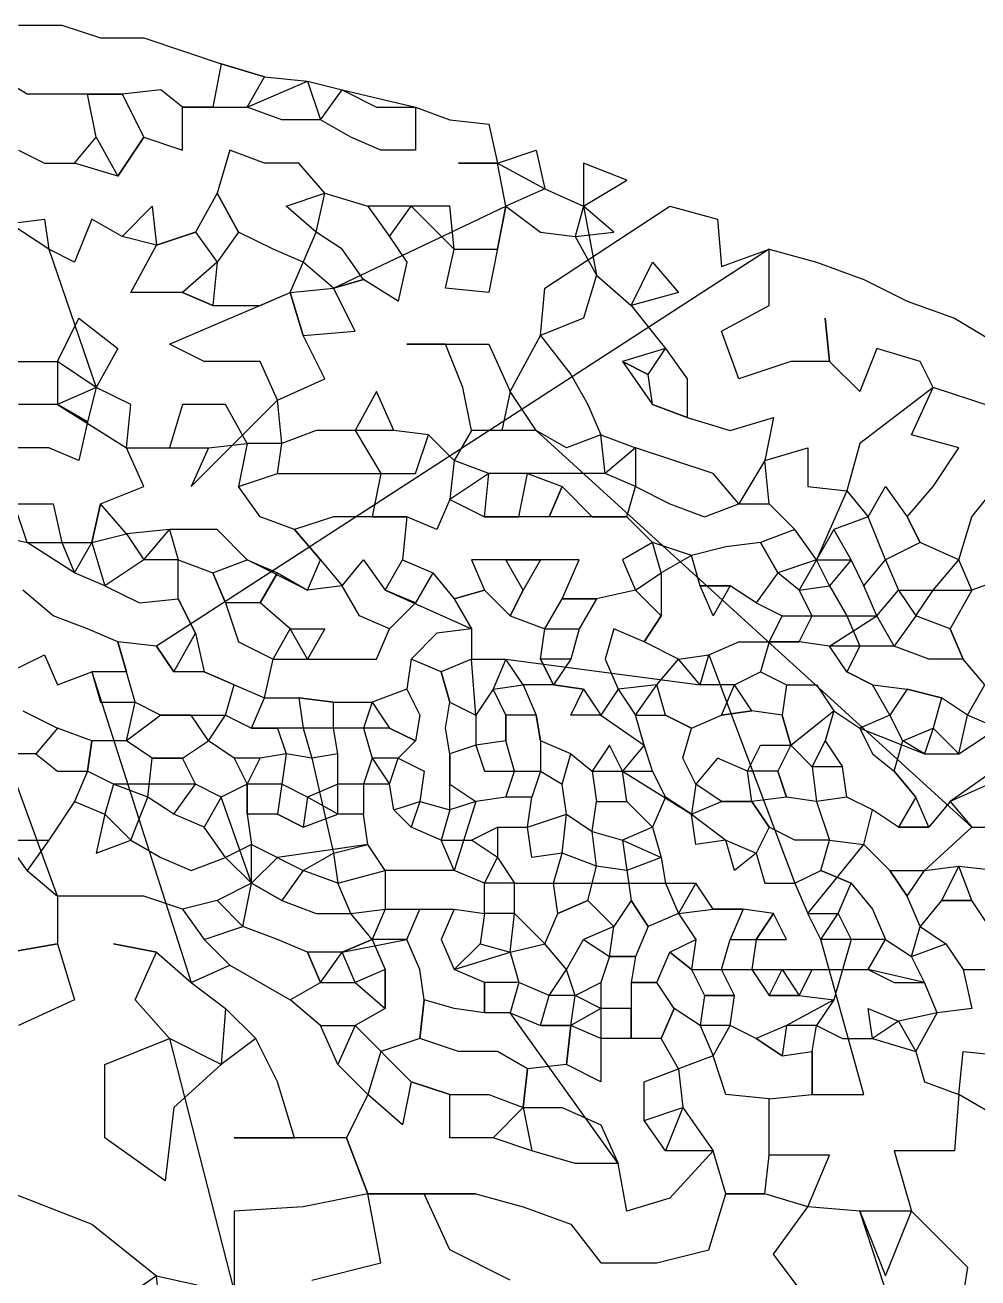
# Model space of a CAD drawing. Header units: metres. Extents: x 102 to 1205, y 1 to 1186.
# Drawn here: x 606.5 to 827.4, y 894.5 to 1185 of the extents above; entities that cross this region are included whole.
import ezdxf

# ---------------------------------------------------------------- set-up
doc = ezdxf.new("R2010")
doc.units = ezdxf.units.M
doc.layers.add('Draw', color=2, linetype='CONTINUOUS')
doc.layers.add('Skip', color=1, linetype='CONTINUOUS')

msp = doc.modelspace()

# ---------------------------------------------------------------- linework, layer by layer
at = {"layer": 'draw'}
for p, q in [((605, 1185), (615, 1185)), ((615, 1185), (624, 1182)), ((624, 1182), (634, 1182)), ((634, 1182), (652, 1176)), ((652, 1176), (650, 1166)), ((662, 1173), (652, 1176)), ((607, 1169), (602, 1172)), ((658, 1166), (662, 1173)), ((662, 1173), (672, 1172)), ((672, 1172), (680, 1170)), ((672, 1172), (675, 1163)), ((629, 1169), (607, 1169)), ((623, 1159), (621, 1169)), ((638, 1170), (629, 1169)), ((629, 1169), (634, 1159)), ((643, 1166), (638, 1170)), ((675, 1163), (680, 1170)), ((680, 1170), (688, 1166)), ((643, 1156), (643, 1166)), ((643, 1166), (658, 1166)), ((666, 1163), (658, 1166)), ((688, 1166), (697, 1166)), ((697, 1166), (697, 1156)), ((697, 1166), (705, 1163)), ((675, 1163), (666, 1163)), ((682, 1159), (675, 1163)), ((705, 1163), (714, 1162)), ((714, 1162), (716, 1153)), ((618, 1153), (623, 1159)), ((623, 1159), (628, 1150)), ((634, 1159), (628, 1150)), ((634, 1159), (643, 1156)), ((689, 1156), (682, 1159)), ((605, 1156), (611, 1153)), ((654, 1156), (651, 1146)), ((662, 1153), (654, 1156)), ((697, 1156), (689, 1156)), ((716, 1153), (725, 1156)), ((725, 1156), (727, 1147)), ((611, 1153), (618, 1153)), ((628, 1150), (618, 1153)), ((670, 1153), (662, 1153)), ((676, 1146), (670, 1153)), ((716, 1153), (707, 1153)), ((718, 1143), (716, 1153)), ((746, 1149), (736, 1153)), ((736, 1153), (736, 1143)), ((736, 1143), (746, 1149)), ((651, 1146), (646, 1137)), ((656, 1137), (651, 1146)), ((667, 1143), (676, 1146)), ((674, 1137), (676, 1146)), ((727, 1147), (718, 1143)), ((727, 1147), (736, 1143)), ((629, 1136), (636, 1143)), ((636, 1143), (637, 1134)), ((674, 1137), (667, 1143)), ((686, 1143), (691, 1136)), ((705, 1143), (686, 1143)), ((691, 1136), (696, 1143)), ((706, 1133), (705, 1143)), ((718, 1143), (714, 1123)), ((718, 1143), (726, 1137)), ((736, 1143), (734, 1136)), ((743, 1137), (736, 1143)), ((756, 1143), (767, 1140)), ((603, 1139), (611, 1140)), ((612, 1133), (603, 1139)), ((611, 1140), (612, 1133)), ((622, 1140), (618, 1130)), ((629, 1136), (622, 1140)), ((767, 1140), (768, 1129)), ((637, 1134), (629, 1136)), ((637, 1134), (646, 1137)), ((646, 1137), (651, 1130)), ((656, 1137), (651, 1130)), ((664, 1133), (656, 1137)), ((668, 1123), (674, 1137)), ((680, 1133), (674, 1137)), ((691, 1136), (695, 1130)), ((726, 1137), (734, 1136)), ((734, 1136), (743, 1137)), ((734, 1136), (739, 1127)), ((618, 1130), (612, 1133)), ((631, 1123), (637, 1134)), ((671, 1130), (664, 1133)), ((685, 1126), (680, 1133)), ((704, 1124), (706, 1133)), ((706, 1133), (716, 1133)), ((768, 1129), (779, 1133)), ((779, 1120), (779, 1133)), ((779, 1133), (790, 1130)), ((651, 1130), (643, 1123)), ((651, 1130), (650, 1120)), ((678, 1124), (671, 1130)), ((695, 1130), (693, 1121)), ((747, 1120), (752, 1130)), ((752, 1130), (758, 1123)), ((790, 1130), (801, 1126)), ((678, 1124), (685, 1126)), ((693, 1121), (685, 1126)), ((739, 1127), (736, 1117)), ((739, 1127), (747, 1120)), ((801, 1126), (811, 1121)), ((643, 1123), (631, 1123)), ((643, 1123), (650, 1120)), ((661, 1120), (668, 1123)), ((668, 1123), (678, 1124)), ((668, 1123), (671, 1113)), ((683, 1114), (678, 1124)), ((714, 1123), (704, 1124)), ((726, 1113), (727, 1124)), ((758, 1123), (747, 1120)), ((650, 1120), (661, 1120)), ((768, 1114), (779, 1120)), ((811, 1121), (822, 1117)), ((614, 1107), (619, 1117)), ((619, 1117), (628, 1110)), ((736, 1117), (726, 1113)), ((793, 1107), (792, 1117)), ((822, 1117), (832, 1111)), ((671, 1113), (683, 1114)), ((676, 1103), (671, 1113)), ((726, 1113), (733, 1104)), ((772, 1103), (768, 1114)), ((628, 1110), (623, 1101)), ((648, 1107), (640, 1111)), ((695, 1111), (714, 1111)), ((708, 1101), (704, 1111)), ((755, 1110), (745, 1107)), ((751, 1104), (755, 1110)), ((755, 1110), (760, 1103)), ((804, 1110), (800, 1100)), ((814, 1107), (804, 1110)), ((596, 1107), (614, 1107)), ((614, 1107), (614, 1097)), ((623, 1101), (614, 1107)), ((665, 1098), (661, 1107)), ((745, 1107), (752, 1097)), ((751, 1104), (745, 1107)), ((784, 1107), (772, 1103)), ((793, 1107), (784, 1107)), ((800, 1100), (793, 1107)), ((817, 1101), (814, 1107)), ((733, 1104), (737, 1097)), ((752, 1097), (751, 1104)), ((623, 1101), (614, 1097)), ((623, 1101), (621, 1093)), ((631, 1097), (623, 1101)), ((665, 1098), (676, 1103)), ((710, 1091), (708, 1101)), ((760, 1103), (760, 1094)), ((826, 1098), (817, 1101)), ((688, 1100), (683, 1091)), ((692, 1091), (688, 1100)), ((719, 1100), (717, 1091)), ((725, 1091), (719, 1100)), ((614, 1097), (605, 1097)), ((614, 1097), (621, 1093)), ((630, 1087), (631, 1097)), ((643, 1097), (640, 1087)), ((653, 1097), (643, 1097)), ((658, 1088), (653, 1097)), ((666, 1088), (665, 1098)), ((737, 1097), (740, 1090)), ((760, 1094), (752, 1097)), ((621, 1093), (619, 1084)), ((760, 1094), (770, 1091)), ((770, 1091), (780, 1094)), ((780, 1094), (778, 1084)), ((674, 1091), (666, 1088)), ((692, 1091), (674, 1091)), ((700, 1090), (692, 1091)), ((697, 1081), (700, 1090)), ((706, 1084), (700, 1090)), ((710, 1091), (706, 1084)), ((725, 1091), (710, 1091)), ((732, 1087), (725, 1091)), ((740, 1090), (732, 1087)), ((740, 1090), (748, 1087)), ((741, 1081), (740, 1090)), ((823, 1087), (812, 1090)), ((612, 1087), (593, 1087)), ((619, 1084), (612, 1087)), ((634, 1078), (630, 1087)), ((630, 1087), (649, 1087)), ((649, 1087), (645, 1078)), ((649, 1087), (658, 1088)), ((658, 1088), (656, 1078)), ((666, 1088), (658, 1088)), ((665, 1081), (666, 1088)), ((748, 1087), (741, 1081)), ((748, 1087), (748, 1078)), ((766, 1081), (748, 1087)), ((778, 1084), (788, 1087)), ((788, 1087), (788, 1078)), ((800, 1088), (797, 1077)), ((817, 1078), (823, 1087)), ((706, 1084), (705, 1075)), ((714, 1081), (706, 1084)), ((779, 1074), (778, 1084)), ((656, 1078), (665, 1081)), ((665, 1081), (697, 1081)), ((689, 1081), (687, 1071)), ((713, 1071), (714, 1081)), ((723, 1081), (714, 1081)), ((721, 1071), (723, 1081)), ((723, 1081), (731, 1078)), ((748, 1078), (741, 1081)), ((772, 1074), (766, 1081)), ((624, 1074), (634, 1078)), ((661, 1071), (656, 1078)), ((731, 1078), (728, 1071)), ((731, 1078), (738, 1071)), ((746, 1071), (748, 1078)), ((748, 1078), (756, 1074)), ((788, 1078), (797, 1077)), ((802, 1071), (806, 1078)), ((806, 1078), (811, 1071)), ((811, 1071), (817, 1078)), ((705, 1075), (702, 1068)), ((705, 1075), (713, 1071)), ((797, 1077), (802, 1071)), ((604, 1074), (613, 1074)), ((607, 1065), (604, 1074)), ((613, 1074), (615, 1065)), ((622, 1065), (624, 1074)), ((630, 1067), (624, 1074)), ((756, 1074), (764, 1071)), ((764, 1071), (772, 1074)), ((772, 1074), (779, 1074)), ((779, 1074), (785, 1068)), ((669, 1068), (661, 1071)), ((678, 1071), (669, 1068)), ((695, 1071), (678, 1071)), ((695, 1071), (694, 1061)), ((702, 1068), (695, 1071)), ((746, 1071), (713, 1071)), ((752, 1065), (746, 1071)), ((802, 1071), (794, 1068)), ((814, 1065), (811, 1071)), ((823, 1061), (826, 1071)), ((598, 1067), (607, 1065)), ((622, 1065), (630, 1067)), ((640, 1068), (630, 1067)), ((630, 1067), (634, 1061)), ((634, 1061), (640, 1068)), ((640, 1068), (642, 1061)), ((658, 1061), (651, 1068)), ((675, 1061), (669, 1068)), ((785, 1068), (777, 1065)), ((790, 1061), (785, 1068)), ((794, 1068), (786, 1054)), ((798, 1061), (794, 1068)), ((607, 1065), (622, 1065)), ((615, 1065), (618, 1058)), ((618, 1058), (622, 1065)), ((622, 1065), (625, 1055)), ((752, 1065), (745, 1061)), ((754, 1058), (752, 1065)), ((769, 1064), (761, 1062)), ((777, 1065), (769, 1064)), ((781, 1058), (777, 1065)), ((814, 1065), (806, 1061)), ((823, 1061), (814, 1065)), ((642, 1061), (634, 1061)), ((642, 1052), (642, 1061)), ((642, 1061), (650, 1058)), ((650, 1058), (658, 1061)), ((658, 1061), (665, 1058)), ((672, 1054), (675, 1061)), ((675, 1061), (680, 1055)), ((680, 1055), (685, 1061)), ((685, 1061), (690, 1054)), ((690, 1054), (694, 1061)), ((694, 1061), (701, 1058)), ((735, 1061), (710, 1061)), ((710, 1061), (713, 1054)), ((722, 1054), (718, 1061)), ((726, 1061), (722, 1054)), ((731, 1052), (735, 1061)), ((745, 1061), (748, 1054)), ((761, 1062), (754, 1058)), ((763, 1055), (761, 1062)), ((790, 1061), (781, 1058)), ((793, 1055), (790, 1061)), ((790, 1061), (798, 1061)), ((798, 1061), (793, 1055)), ((801, 1055), (798, 1061)), ((801, 1055), (806, 1061)), ((806, 1061), (809, 1054)), ((817, 1054), (823, 1061)), ((826, 1054), (823, 1061)), ((625, 1055), (618, 1058)), ((650, 1058), (653, 1051)), ((665, 1058), (661, 1051)), ((665, 1058), (672, 1054)), ((701, 1058), (697, 1051)), ((701, 1058), (706, 1052)), ((748, 1054), (754, 1058)), ((754, 1058), (754, 1048)), ((781, 1058), (776, 1051)), ((786, 1054), (781, 1058)), ((837, 1058), (826, 1054)), ((625, 1055), (633, 1051)), ((680, 1055), (672, 1054)), ((684, 1048), (680, 1055)), ((766, 1048), (763, 1055)), ((763, 1055), (770, 1055)), ((770, 1055), (766, 1048)), ((776, 1051), (770, 1055)), ((786, 1054), (793, 1055)), ((793, 1055), (797, 1048)), ((804, 1048), (801, 1055)), ((613, 1048), (606, 1054)), ((633, 1051), (642, 1052)), ((646, 1044), (642, 1052)), ((697, 1051), (690, 1054)), ((713, 1054), (706, 1052)), ((706, 1052), (710, 1045)), ((713, 1054), (719, 1048)), ((719, 1048), (722, 1054)), ((727, 1045), (731, 1052)), ((739, 1052), (731, 1052)), ((739, 1052), (735, 1045)), ((754, 1048), (748, 1054)), ((789, 1048), (786, 1054)), ((804, 1048), (809, 1054)), ((809, 1054), (813, 1048)), ((809, 1054), (826, 1054)), ((813, 1048), (817, 1054)), ((653, 1051), (656, 1042)), ((661, 1051), (653, 1051)), ((697, 1051), (691, 1045)), ((776, 1051), (782, 1048)), ((621, 1045), (613, 1048)), ((691, 1045), (684, 1048)), ((719, 1048), (727, 1045)), ((754, 1048), (750, 1042)), ((782, 1048), (779, 1042)), ((782, 1048), (804, 1048)), ((786, 1042), (789, 1048)), ((797, 1048), (800, 1041)), ((808, 1041), (804, 1048)), ((821, 1045), (813, 1048)), ((628, 1042), (621, 1045)), ((641, 1035), (646, 1044)), ((646, 1044), (648, 1035)), ((664, 1038), (668, 1045)), ((668, 1045), (676, 1045)), ((672, 1038), (668, 1045)), ((676, 1045), (672, 1038)), ((688, 1038), (691, 1045)), ((702, 1044), (696, 1038)), ((710, 1045), (702, 1044)), ((710, 1045), (710, 1038)), ((726, 1038), (727, 1045)), ((727, 1045), (735, 1045)), ((735, 1045), (733, 1038)), ((743, 1045), (741, 1038)), ((750, 1042), (743, 1045)), ((821, 1045), (824, 1038)), ((632, 1028), (628, 1042)), ((637, 1041), (628, 1042)), ((637, 1041), (641, 1035)), ((656, 1042), (664, 1038)), ((758, 1038), (750, 1042)), ((765, 1039), (772, 1042)), ((772, 1042), (786, 1042)), ((779, 1042), (777, 1035)), ((793, 1041), (786, 1042)), ((797, 1035), (793, 1041)), ((808, 1041), (793, 1041)), ((800, 1041), (797, 1035)), ((816, 1038), (808, 1041)), ((603, 1035), (611, 1039)), ((611, 1039), (614, 1032)), ((664, 1038), (688, 1038)), ((696, 1038), (695, 1031)), ((703, 1035), (696, 1038)), ((710, 1038), (703, 1035)), ((710, 1038), (718, 1038)), ((718, 1038), (715, 1031)), ((722, 1032), (718, 1038)), ((729, 1032), (726, 1038)), ((733, 1038), (726, 1038)), ((733, 1038), (729, 1032)), ((741, 1038), (744, 1031)), ((753, 1032), (758, 1038)), ((758, 1038), (765, 1039)), ((763, 1032), (758, 1038)), ((763, 1032), (765, 1039)), ((824, 1038), (816, 1038)), ((829, 1032), (824, 1038)), ((614, 1032), (622, 1035)), ((622, 1035), (624, 1028)), ((630, 1035), (622, 1035)), ((648, 1035), (641, 1035)), ((648, 1035), (662, 1029)), ((705, 1028), (703, 1035)), ((771, 1032), (777, 1035)), ((777, 1035), (783, 1032)), ((803, 1032), (797, 1035)), ((653, 1025), (655, 1032)), ((715, 1031), (722, 1032)), ((729, 1032), (722, 1032)), ((722, 1032), (725, 1025)), ((736, 1031), (729, 1032)), ((748, 1025), (753, 1032)), ((755, 1025), (753, 1032)), ((771, 1032), (763, 1032)), ((768, 1025), (771, 1032)), ((775, 1026), (771, 1032)), ((783, 1032), (782, 1025)), ((783, 1032), (790, 1032)), ((790, 1032), (794, 1026)), ((807, 1025), (803, 1032)), ((803, 1032), (811, 1031)), ((825, 1025), (829, 1032)), ((659, 1022), (662, 1029)), ((662, 1029), (670, 1029)), ((670, 1029), (678, 1028)), ((670, 1029), (671, 1022)), ((695, 1031), (687, 1028)), ((695, 1031), (698, 1025)), ((715, 1031), (711, 1025)), ((718, 1025), (715, 1031)), ((733, 1025), (736, 1031)), ((736, 1031), (740, 1025)), ((744, 1031), (740, 1025)), ((744, 1031), (748, 1025)), ((811, 1031), (807, 1025)), ((811, 1031), (819, 1029)), ((819, 1029), (817, 1022)), ((825, 1025), (819, 1029)), ((606, 1026), (614, 1022)), ((624, 1028), (632, 1028)), ((632, 1028), (638, 1025)), ((678, 1028), (687, 1028)), ((678, 1022), (678, 1028)), ((687, 1028), (685, 1022)), ((687, 1028), (691, 1022)), ((704, 1022), (705, 1028)), ((705, 1028), (711, 1025)), ((775, 1026), (768, 1025)), ((782, 1025), (775, 1026)), ((794, 1026), (792, 1019)), ((794, 1026), (800, 1022)), ((638, 1025), (630, 1019)), ((638, 1025), (653, 1025)), ((649, 1019), (645, 1025)), ((649, 1019), (653, 1025)), ((653, 1025), (659, 1022)), ((698, 1025), (697, 1019)), ((711, 1025), (711, 1018)), ((725, 1025), (718, 1025)), ((718, 1025), (718, 1019)), ((725, 1025), (726, 1019)), ((740, 1025), (733, 1025)), ((748, 1025), (755, 1025)), ((750, 1018), (748, 1025)), ((755, 1025), (761, 1022)), ((761, 1022), (768, 1025)), ((784, 1018), (782, 1025)), ((807, 1025), (800, 1022)), ((810, 1019), (807, 1025)), ((823, 1016), (825, 1025)), ((832, 1022), (825, 1025)), ((614, 1022), (609, 1016)), ((622, 1019), (614, 1022)), ((691, 1022), (659, 1022)), ((665, 1022), (667, 1016)), ((671, 1022), (673, 1015)), ((679, 1016), (678, 1022)), ((691, 1022), (697, 1019)), ((705, 1016), (704, 1022)), ((759, 1015), (761, 1022)), ((800, 1022), (803, 1016)), ((810, 1019), (817, 1022)), ((817, 1022), (815, 1016)), ((817, 1022), (823, 1016)), ((621, 1012), (622, 1019)), ((630, 1019), (622, 1019)), ((636, 1015), (630, 1019)), ((643, 1015), (649, 1019)), ((655, 1015), (649, 1019)), ((697, 1019), (693, 1015)), ((711, 1018), (705, 1016)), ((718, 1019), (711, 1018)), ((711, 1018), (713, 1012)), ((720, 1012), (718, 1019)), ((726, 1019), (726, 1012)), ((733, 1016), (726, 1019)), ((742, 1018), (738, 1012)), ((745, 1012), (742, 1018)), ((750, 1018), (745, 1012)), ((752, 1012), (750, 1018)), ((774, 1012), (777, 1018)), ((777, 1018), (784, 1018)), ((784, 1018), (781, 1012)), ((789, 1013), (784, 1018)), ((789, 1013), (792, 1019)), ((792, 1019), (796, 1013)), ((808, 1012), (810, 1019)), ((815, 1016), (810, 1019)), ((609, 1016), (602, 1016)), ((609, 1016), (614, 1012)), ((635, 1006), (636, 1015)), ((643, 1015), (636, 1015)), ((646, 1009), (643, 1015)), ((661, 1015), (655, 1015)), ((655, 1015), (658, 1009)), ((658, 1009), (661, 1015)), ((667, 1016), (661, 1015)), ((667, 1016), (665, 1002)), ((673, 1015), (667, 1016)), ((679, 1016), (673, 1015)), ((679, 1002), (679, 1016)), ((687, 1015), (685, 1009)), ((693, 1015), (687, 1015)), ((687, 1015), (691, 1009)), ((691, 1009), (693, 1015)), ((693, 1015), (699, 1012)), ((705, 1003), (705, 1016)), ((731, 1009), (733, 1016)), ((733, 1016), (738, 1012)), ((762, 1009), (759, 1015)), ((767, 1015), (762, 1009)), ((774, 1012), (767, 1015)), ((803, 1016), (808, 1012)), ((815, 1016), (823, 1016)), ((614, 1012), (621, 1012)), ((621, 1012), (618, 1005)), ((627, 1009), (621, 1012)), ((699, 1012), (698, 1005)), ((713, 1012), (726, 1012)), ((718, 1006), (720, 1012)), ((726, 1012), (724, 1006)), ((726, 1012), (731, 1009)), ((738, 1012), (739, 1005)), ((738, 1012), (752, 1012)), ((746, 1005), (745, 1012)), ((752, 1012), (755, 1006)), ((781, 1012), (774, 1012)), ((775, 1005), (774, 1012)), ((781, 1012), (783, 1006)), ((796, 1013), (789, 1013)), ((789, 1013), (790, 1005)), ((797, 1006), (796, 1013)), ((808, 1012), (813, 1006)), ((627, 1009), (625, 1002)), ((635, 1006), (627, 1009)), ((641, 1002), (646, 1009)), ((652, 1006), (646, 1009)), ((658, 1009), (652, 1006)), ((658, 1009), (658, 1002)), ((666, 1009), (658, 1009)), ((672, 1006), (666, 1009)), ((679, 1009), (672, 1006)), ((691, 1009), (679, 1009)), ((685, 1009), (685, 1002)), ((692, 1003), (691, 1009)), ((705, 1009), (711, 1005)), ((732, 1002), (731, 1009)), ((762, 1009), (761, 1002)), ((768, 1005), (762, 1009)), ((830, 1009), (821, 1005)), ((641, 1002), (635, 1006)), ((652, 1006), (648, 999)), ((672, 1006), (671, 999)), ((679, 1002), (672, 1006)), ((718, 1006), (711, 1005)), ((724, 1006), (718, 1006)), ((723, 999), (724, 1006)), ((755, 1006), (752, 999)), ((761, 1002), (755, 1006)), ((783, 1006), (775, 1005)), ((790, 1005), (783, 1006)), ((797, 1006), (790, 1005)), ((803, 1003), (797, 1006)), ((813, 1006), (809, 999)), ((816, 999), (813, 1006)), ((618, 1005), (612, 996)), ((618, 1005), (625, 1002)), ((692, 1003), (698, 1005)), ((696, 999), (692, 1003)), ((698, 1005), (696, 999)), ((698, 1005), (705, 1003)), ((705, 1003), (703, 996)), ((711, 1005), (705, 1003)), ((738, 998), (739, 1005)), ((739, 1005), (746, 1005)), ((746, 1005), (752, 999)), ((761, 1002), (768, 1005)), ((775, 1005), (768, 1005)), ((775, 1005), (779, 999)), ((801, 995), (803, 1003)), ((809, 999), (803, 1003)), ((821, 1005), (816, 999)), ((821, 1005), (826, 999)), ((625, 1002), (623, 993)), ((625, 1002), (631, 996)), ((648, 999), (641, 1002)), ((658, 1002), (659, 995)), ((665, 1002), (658, 1002)), ((665, 1002), (671, 999)), ((671, 999), (679, 1002)), ((685, 1002), (679, 1002)), ((686, 995), (685, 1002)), ((732, 1002), (738, 998)), ((762, 995), (761, 1002)), ((653, 992), (648, 999)), ((703, 996), (696, 999)), ((710, 996), (716, 999)), ((716, 999), (716, 992)), ((716, 999), (723, 999)), ((724, 992), (723, 999)), ((739, 990), (738, 998)), ((738, 998), (745, 996)), ((752, 999), (745, 996)), ((752, 999), (754, 992)), ((779, 999), (776, 993)), ((785, 996), (779, 999)), ((816, 999), (809, 999)), ((826, 999), (835, 999)), ((607, 989), (602, 996)), ((602, 996), (612, 996)), ((612, 996), (607, 989)), ((623, 993), (631, 996)), ((631, 996), (638, 992)), ((659, 995), (653, 992)), ((659, 986), (659, 995)), ((659, 995), (671, 989)), ((678, 993), (686, 995)), ((690, 989), (686, 995)), ((706, 989), (703, 996)), ((703, 996), (710, 996)), ((716, 992), (710, 996)), ((745, 996), (747, 982)), ((769, 996), (762, 995)), ((771, 989), (769, 996)), ((769, 996), (776, 993)), ((793, 996), (785, 996)), ((791, 989), (793, 996)), ((793, 996), (801, 995)), ((801, 995), (807, 989)), ((638, 992), (645, 989)), ((645, 989), (653, 992)), ((653, 992), (659, 986)), ((665, 992), (659, 986)), ((671, 989), (678, 993)), ((678, 993), (679, 986)), ((713, 986), (716, 992)), ((716, 992), (720, 986)), ((731, 993), (724, 992)), ((729, 986), (731, 993)), ((739, 990), (731, 993)), ((754, 992), (746, 989)), ((754, 992), (755, 986)), ((776, 993), (771, 989)), ((776, 993), (778, 986)), ((607, 989), (614, 983)), ((671, 989), (666, 982)), ((679, 986), (671, 989)), ((690, 989), (690, 980)), ((706, 989), (690, 989)), ((713, 986), (706, 989)), ((737, 982), (739, 990)), ((746, 989), (739, 990)), ((785, 986), (791, 989)), ((791, 989), (798, 986)), ((811, 983), (807, 989)), ((807, 989), (815, 989)), ((811, 983), (815, 989)), ((815, 989), (823, 990)), ((823, 990), (819, 982)), ((826, 982), (823, 990)), ((823, 990), (832, 989)), ((659, 986), (651, 982)), ((659, 986), (666, 982)), ((682, 979), (679, 986)), ((713, 979), (713, 986)), ((720, 986), (713, 986)), ((720, 979), (720, 986)), ((730, 979), (729, 986)), ((755, 986), (758, 979)), ((755, 986), (762, 986)), ((762, 986), (758, 979)), ((766, 980), (762, 986)), ((778, 986), (785, 986)), ((785, 986), (788, 979)), ((795, 979), (798, 986)), ((798, 986), (803, 980)), ((634, 983), (614, 983)), ((614, 983), (614, 972)), ((643, 980), (634, 983)), ((651, 982), (643, 980)), ((657, 976), (651, 982)), ((666, 982), (674, 979)), ((730, 979), (737, 982)), ((743, 976), (737, 982)), ((747, 982), (743, 976)), ((747, 982), (751, 976)), ((814, 976), (811, 983)), ((819, 982), (814, 976)), ((819, 982), (826, 982)), ((830, 976), (826, 982)), ((643, 980), (648, 973)), ((674, 979), (682, 979)), ((682, 979), (690, 980)), ((687, 973), (682, 979)), ((690, 980), (687, 973)), ((690, 980), (706, 980)), ((695, 973), (698, 980)), ((706, 980), (703, 973)), ((706, 980), (713, 979)), ((713, 979), (712, 972)), ((720, 979), (713, 979)), ((719, 970), (720, 979)), ((727, 972), (730, 979)), ((758, 979), (751, 976)), ((758, 979), (766, 980)), ((758, 979), (762, 973)), ((773, 980), (766, 980)), ((773, 980), (770, 973)), ((780, 979), (773, 980)), ((776, 973), (780, 979)), ((783, 973), (780, 979)), ((791, 973), (788, 979)), ((788, 979), (795, 979)), ((791, 973), (795, 979)), ((795, 979), (798, 973)), ((803, 980), (806, 973)), ((648, 973), (657, 976)), ((665, 973), (657, 976)), ((743, 976), (736, 973)), ((742, 969), (743, 976)), ((751, 976), (748, 969)), ((812, 969), (814, 976)), ((814, 976), (820, 972)), ((614, 972), (603, 970)), ((614, 972), (618, 959)), ((637, 970), (627, 972)), ((648, 973), (654, 967)), ((672, 970), (665, 973)), ((680, 970), (687, 973)), ((695, 973), (687, 973)), ((687, 973), (690, 966)), ((698, 966), (695, 973)), ((703, 973), (706, 966)), ((706, 966), (712, 972)), ((712, 972), (719, 970)), ((719, 970), (727, 972)), ((732, 966), (727, 972)), ((732, 966), (736, 973)), ((736, 973), (742, 969)), ((756, 970), (762, 973)), ((762, 973), (761, 966)), ((768, 966), (770, 973)), ((770, 973), (783, 973)), ((776, 973), (775, 966)), ((806, 973), (791, 973)), ((798, 973), (794, 959)), ((802, 966), (806, 973)), ((806, 973), (812, 969)), ((812, 969), (820, 972)), ((820, 972), (824, 966)), ((632, 959), (637, 970)), ((637, 970), (645, 963)), ((680, 970), (672, 970)), ((675, 963), (672, 970)), ((675, 963), (680, 970)), ((683, 963), (680, 970)), ((719, 970), (721, 963)), ((742, 969), (740, 963)), ((742, 969), (748, 969)), ((748, 969), (747, 963)), ((753, 963), (756, 970)), ((761, 966), (756, 970)), ((815, 963), (812, 969)), ((645, 963), (654, 967)), ((654, 967), (668, 959)), ((690, 966), (683, 963)), ((690, 966), (690, 957)), ((699, 959), (698, 966)), ((713, 963), (706, 966)), ((728, 960), (732, 966)), ((734, 960), (732, 966)), ((761, 966), (764, 960)), ((761, 966), (802, 966)), ((771, 960), (768, 966)), ((775, 966), (779, 960)), ((779, 960), (782, 966)), ((782, 966), (786, 960)), ((786, 960), (789, 966)), ((802, 966), (808, 963)), ((824, 966), (842, 966)), ((824, 966), (826, 957)), ((645, 963), (653, 957)), ((668, 959), (675, 963)), ((675, 963), (683, 963)), ((683, 963), (690, 957)), ((721, 963), (713, 963)), ((713, 963), (713, 956)), ((721, 963), (719, 956)), ((728, 960), (721, 963)), ((734, 960), (740, 963)), ((740, 963), (740, 940)), ((747, 963), (753, 963)), ((747, 963), (747, 950)), ((757, 957), (753, 963)), ((808, 963), (815, 963)), ((818, 956), (815, 963)), ((618, 959), (605, 953)), ((640, 950), (632, 959)), ((675, 953), (668, 959)), ((698, 950), (699, 959)), ((706, 957), (699, 959)), ((726, 953), (728, 960)), ((734, 960), (728, 960)), ((733, 953), (734, 960)), ((740, 957), (734, 960)), ((764, 960), (763, 953)), ((764, 960), (771, 960)), ((770, 953), (771, 960)), ((786, 960), (779, 960)), ((786, 960), (794, 959)), ((794, 959), (790, 953)), ((653, 957), (652, 944)), ((660, 950), (653, 957)), ((690, 957), (683, 953)), ((713, 956), (706, 957)), ((719, 956), (713, 956)), ((719, 956), (726, 953)), ((740, 957), (733, 953)), ((747, 957), (740, 957)), ((754, 950), (757, 957)), ((763, 953), (757, 957)), ((803, 950), (802, 957)), ((802, 957), (809, 954)), ((818, 956), (809, 954)), ((813, 947), (818, 956)), ((826, 957), (818, 956)), ((679, 944), (675, 953)), ((675, 953), (683, 953)), ((683, 953), (679, 944)), ((683, 953), (696, 940)), ((733, 953), (726, 953)), ((733, 953), (732, 944)), ((740, 950), (733, 953)), ((770, 953), (763, 953)), ((763, 953), (766, 946)), ((766, 946), (770, 953)), ((776, 950), (770, 953)), ((783, 953), (776, 950)), ((783, 953), (782, 946)), ((790, 953), (783, 953)), ((789, 947), (790, 953)), ((790, 953), (796, 950)), ((809, 954), (803, 950)), ((809, 954), (813, 947)), ((625, 944), (640, 950)), ((652, 944), (640, 950)), ((660, 950), (652, 944)), ((665, 940), (660, 950)), ((698, 950), (689, 947)), ((707, 947), (698, 950)), ((754, 950), (740, 950)), ((758, 943), (754, 950)), ((782, 946), (776, 950)), ((796, 950), (803, 950)), ((689, 947), (686, 937)), ((716, 947), (707, 947)), ((723, 943), (716, 947)), ((769, 937), (766, 946)), ((782, 946), (789, 947)), ((789, 937), (789, 947)), ((813, 947), (815, 940)), ((823, 937), (824, 947)), ((824, 947), (834, 946)), ((625, 927), (625, 944)), ((652, 944), (641, 934)), ((686, 937), (679, 944)), ((722, 934), (723, 943)), ((732, 944), (723, 943)), ((740, 940), (732, 944)), ((750, 940), (758, 943)), ((758, 943), (759, 934)), ((669, 927), (665, 940)), ((696, 940), (694, 930)), ((696, 940), (705, 937)), ((750, 931), (750, 940)), ((815, 940), (823, 937)), ((686, 937), (681, 927)), ((694, 930), (686, 937)), ((705, 937), (714, 937)), ((705, 927), (705, 937)), ((714, 937), (722, 934)), ((779, 936), (769, 937)), ((779, 936), (789, 937)), ((779, 923), (779, 936)), ((789, 937), (801, 937)), ((823, 937), (822, 924)), ((835, 930), (823, 937)), ((641, 934), (639, 917)), ((715, 927), (722, 934)), ((722, 934), (724, 924)), ((722, 934), (731, 934)), ((731, 934), (740, 930)), ((750, 931), (759, 934)), ((759, 934), (755, 924)), ((759, 934), (766, 924)), ((740, 930), (744, 921)), ((755, 924), (750, 931)), ((681, 927), (655, 927)), ((686, 914), (681, 927)), ((715, 927), (705, 927)), ((724, 924), (715, 927)), ((734, 921), (724, 924)), ((766, 924), (755, 924)), ((769, 914), (766, 924)), ((822, 924), (808, 924)), ((744, 921), (734, 921)), ((746, 910), (744, 921)), ((778, 914), (779, 923)), ((793, 923), (779, 923)), ((788, 911), (793, 923)), ((604, 914), (622, 907)), ((686, 914), (671, 911)), ((689, 898), (686, 914)), ((686, 914), (711, 914)), ((705, 901), (699, 914)), ((711, 914), (722, 911)), ((756, 913), (746, 910)), ((778, 914), (769, 914)), ((788, 911), (778, 914)), ((671, 911), (655, 910)), ((722, 911), (733, 907)), ((780, 900), (788, 911)), ((800, 910), (788, 911)), ((812, 910), (800, 910)), ((800, 910), (806, 895)), ((812, 910), (825, 897)), ((622, 907), (637, 895)), ((733, 907), (740, 898)), ((753, 898), (765, 901)), ((673, 894), (689, 898)), ((740, 898), (753, 898)), ((789, 888), (780, 900)), ((637, 895), (621, 884)), ((637, 895), (655, 891)), ((825, 897), (822, 878))]:
    msp.add_line(p, q, dxfattribs=at)
at = {"layer": 'skip'}
for p, q in [((615, 1185), (615, 1185)), ((624, 1182), (624, 1182)), ((634, 1182), (634, 1182)), ((652, 1176), (652, 1176)), ((652, 1176), (662, 1173)), ((658, 1166), (672, 1172)), ((662, 1173), (662, 1173)), ((672, 1172), (672, 1172)), ((607, 1169), (607, 1169)), ((621, 1169), (629, 1169)), ((629, 1169), (629, 1169)), ((638, 1170), (638, 1170)), ((680, 1170), (680, 1170)), ((680, 1170), (697, 1166)), ((650, 1166), (643, 1166)), ((643, 1166), (643, 1166)), ((658, 1166), (658, 1166)), ((688, 1166), (688, 1166)), ((697, 1166), (697, 1166)), ((666, 1163), (666, 1163)), ((675, 1163), (675, 1163)), ((675, 1163), (675, 1163)), ((705, 1163), (705, 1163)), ((714, 1162), (714, 1162)), ((618, 1153), (623, 1159)), ((623, 1159), (623, 1159)), ((628, 1150), (634, 1159)), ((634, 1159), (634, 1159)), ((682, 1159), (682, 1159)), ((643, 1156), (643, 1156)), ((654, 1156), (654, 1156)), ((689, 1156), (689, 1156)), ((697, 1156), (697, 1156)), ((725, 1156), (725, 1156)), ((611, 1153), (611, 1153)), ((618, 1153), (618, 1153)), ((662, 1153), (662, 1153)), ((670, 1153), (670, 1153)), ((707, 1153), (716, 1153)), ((716, 1153), (716, 1153)), ((716, 1153), (727, 1147)), ((736, 1153), (736, 1153)), ((628, 1150), (628, 1150)), ((746, 1149), (746, 1149)), ((651, 1146), (651, 1146)), ((651, 1146), (656, 1137)), ((676, 1146), (676, 1146)), ((676, 1146), (686, 1143)), ((727, 1147), (727, 1147)), ((636, 1143), (636, 1143)), ((667, 1143), (667, 1143)), ((678, 1124), (718, 1143)), ((686, 1143), (691, 1136)), ((696, 1143), (706, 1133)), ((705, 1143), (705, 1143)), ((716, 1133), (718, 1143)), ((718, 1143), (718, 1143)), ((727, 1124), (756, 1143)), ((736, 1143), (736, 1143)), ((736, 1143), (736, 1143)), ((736, 1143), (739, 1127)), ((611, 1140), (611, 1140)), ((622, 1140), (622, 1140)), ((767, 1140), (767, 1140)), ((629, 1136), (629, 1136)), ((637, 1134), (629, 1136)), ((646, 1137), (637, 1134)), ((646, 1137), (646, 1137)), ((656, 1137), (656, 1137)), ((674, 1137), (674, 1137)), ((674, 1137), (674, 1137)), ((691, 1136), (691, 1136)), ((726, 1137), (726, 1137)), ((734, 1136), (734, 1136)), ((734, 1136), (734, 1136)), ((743, 1137), (743, 1137)), ((612, 1133), (612, 1133)), ((612, 1133), (623, 1101)), ((637, 1134), (637, 1134)), ((779, 1133), (637, 1041)), ((664, 1133), (664, 1133)), ((680, 1133), (680, 1133)), ((706, 1133), (706, 1133)), ((779, 1133), (779, 1133)), ((618, 1130), (618, 1130)), ((651, 1130), (651, 1130)), ((651, 1130), (651, 1130)), ((671, 1130), (671, 1130)), ((695, 1130), (695, 1130)), ((752, 1130), (752, 1130)), ((768, 1129), (768, 1129)), ((790, 1130), (790, 1130)), ((685, 1126), (678, 1124)), ((685, 1126), (685, 1126)), ((739, 1127), (739, 1127)), ((801, 1126), (801, 1126)), ((631, 1123), (631, 1123)), ((640, 1111), (668, 1123)), ((643, 1123), (643, 1123)), ((650, 1120), (643, 1123)), ((668, 1123), (668, 1123)), ((671, 1113), (668, 1123)), ((678, 1124), (678, 1124)), ((704, 1124), (704, 1124)), ((714, 1123), (714, 1123)), ((758, 1123), (758, 1123)), ((650, 1120), (650, 1120)), ((661, 1120), (661, 1120)), ((693, 1121), (693, 1121)), ((747, 1120), (747, 1120)), ((747, 1120), (755, 1110)), ((779, 1120), (779, 1120)), ((811, 1121), (811, 1121)), ((619, 1117), (619, 1117)), ((736, 1117), (736, 1117)), ((792, 1117), (793, 1107)), ((822, 1117), (822, 1117)), ((671, 1113), (671, 1113)), ((683, 1114), (683, 1114)), ((719, 1100), (726, 1113)), ((726, 1113), (726, 1113)), ((768, 1114), (768, 1114)), ((628, 1110), (628, 1110)), ((704, 1111), (695, 1111)), ((714, 1111), (719, 1100)), ((755, 1110), (755, 1110)), ((804, 1110), (804, 1110)), ((614, 1107), (614, 1107)), ((614, 1107), (614, 1107)), ((661, 1107), (648, 1107)), ((745, 1107), (745, 1107)), ((745, 1107), (751, 1104)), ((784, 1107), (784, 1107)), ((793, 1107), (793, 1107)), ((814, 1107), (814, 1107)), ((733, 1104), (733, 1104)), ((751, 1104), (751, 1104)), ((623, 1101), (623, 1101)), ((623, 1101), (623, 1101)), ((676, 1103), (676, 1103)), ((708, 1101), (708, 1101)), ((760, 1103), (760, 1103)), ((772, 1103), (772, 1103)), ((817, 1101), (800, 1088)), ((812, 1090), (817, 1101)), ((688, 1100), (688, 1100)), ((800, 1100), (800, 1100)), ((614, 1097), (614, 1097)), ((621, 1093), (614, 1097)), ((614, 1097), (630, 1087)), ((631, 1097), (631, 1097)), ((643, 1097), (643, 1097)), ((645, 1078), (665, 1098)), ((653, 1097), (653, 1097)), ((665, 1098), (665, 1098)), ((737, 1097), (737, 1097)), ((752, 1097), (752, 1097)), ((752, 1097), (760, 1094)), ((838, 1094), (826, 1098)), ((621, 1093), (621, 1093)), ((760, 1094), (760, 1094)), ((780, 1094), (780, 1094)), ((674, 1091), (674, 1091)), ((683, 1091), (689, 1081)), ((692, 1091), (692, 1091)), ((700, 1090), (692, 1091)), ((700, 1090), (700, 1090)), ((710, 1091), (710, 1091)), ((717, 1091), (710, 1091)), ((725, 1091), (725, 1091)), ((826, 999), (725, 1091)), ((740, 1090), (740, 1090)), ((740, 1090), (740, 1090)), ((770, 1091), (770, 1091)), ((612, 1087), (612, 1087)), ((630, 1087), (630, 1087)), ((640, 1087), (649, 1087)), ((649, 1087), (649, 1087)), ((658, 1088), (658, 1088)), ((658, 1088), (658, 1088)), ((666, 1088), (666, 1088)), ((666, 1088), (666, 1088)), ((732, 1087), (732, 1087)), ((748, 1087), (748, 1087)), ((748, 1087), (748, 1087)), ((788, 1087), (788, 1087)), ((823, 1087), (823, 1087)), ((619, 1084), (619, 1084)), ((706, 1084), (706, 1084)), ((706, 1084), (706, 1084)), ((778, 1084), (772, 1074)), ((778, 1084), (778, 1084)), ((656, 1078), (665, 1081)), ((665, 1081), (665, 1081)), ((697, 1081), (697, 1081)), ((714, 1081), (705, 1075)), ((714, 1081), (714, 1081)), ((723, 1081), (723, 1081)), ((741, 1081), (723, 1081)), ((741, 1081), (741, 1081)), ((766, 1081), (766, 1081)), ((826, 1071), (834, 1081)), ((634, 1078), (634, 1078)), ((656, 1078), (656, 1078)), ((728, 1071), (731, 1078)), ((731, 1078), (731, 1078)), ((748, 1078), (748, 1078)), ((748, 1078), (748, 1078)), ((788, 1078), (788, 1078)), ((806, 1078), (806, 1078)), ((817, 1078), (817, 1078)), ((705, 1075), (705, 1075)), ((797, 1077), (790, 1061)), ((797, 1077), (797, 1077)), ((613, 1074), (613, 1074)), ((624, 1074), (622, 1065)), ((624, 1074), (624, 1074)), ((756, 1074), (756, 1074)), ((772, 1074), (772, 1074)), ((779, 1074), (779, 1074)), ((785, 1068), (779, 1074)), ((661, 1071), (661, 1071)), ((678, 1071), (678, 1071)), ((687, 1071), (695, 1071)), ((695, 1071), (695, 1071)), ((713, 1071), (713, 1071)), ((713, 1071), (721, 1071)), ((738, 1071), (746, 1071)), ((746, 1071), (746, 1071)), ((764, 1071), (764, 1071)), ((802, 1071), (802, 1071)), ((806, 1061), (802, 1071)), ((811, 1071), (811, 1071)), ((811, 1071), (814, 1065)), ((630, 1067), (630, 1067)), ((630, 1067), (630, 1067)), ((651, 1068), (640, 1068)), ((640, 1068), (640, 1068)), ((669, 1068), (669, 1068)), ((669, 1068), (675, 1061)), ((702, 1068), (702, 1068)), ((785, 1068), (785, 1068)), ((794, 1068), (790, 1061)), ((794, 1068), (794, 1068)), ((607, 1065), (607, 1065)), ((618, 1058), (607, 1065)), ((615, 1065), (615, 1065)), ((622, 1065), (622, 1065)), ((622, 1065), (622, 1065)), ((752, 1065), (752, 1065)), ((761, 1062), (752, 1065)), ((769, 1064), (769, 1064)), ((777, 1065), (777, 1065)), ((777, 1065), (781, 1058)), ((814, 1065), (814, 1065)), ((634, 1061), (625, 1055)), ((634, 1061), (634, 1061)), ((642, 1061), (642, 1061)), ((642, 1061), (642, 1061)), ((658, 1061), (658, 1061)), ((672, 1054), (658, 1061)), ((675, 1061), (675, 1061)), ((685, 1061), (685, 1061)), ((694, 1061), (694, 1061)), ((694, 1061), (701, 1058)), ((710, 1061), (710, 1061)), ((718, 1061), (726, 1061)), ((735, 1061), (735, 1061)), ((745, 1061), (745, 1061)), ((761, 1062), (761, 1062)), ((790, 1061), (790, 1061)), ((798, 1061), (798, 1061)), ((798, 1061), (798, 1061)), ((806, 1061), (806, 1061)), ((823, 1061), (823, 1061)), ((823, 1061), (823, 1061)), ((618, 1058), (618, 1058)), ((650, 1058), (650, 1058)), ((653, 1051), (650, 1058)), ((661, 1051), (665, 1058)), ((665, 1058), (665, 1058)), ((701, 1058), (701, 1058)), ((754, 1058), (754, 1058)), ((754, 1058), (754, 1058)), ((781, 1058), (776, 1051)), ((781, 1058), (781, 1058)), ((625, 1055), (625, 1055)), ((680, 1055), (680, 1055)), ((680, 1055), (680, 1055)), ((763, 1055), (763, 1055)), ((770, 1055), (763, 1055)), ((770, 1055), (770, 1055)), ((793, 1055), (793, 1055)), ((793, 1055), (793, 1055)), ((801, 1055), (801, 1055)), ((804, 1048), (801, 1055)), ((642, 1052), (642, 1052)), ((642, 1052), (646, 1044)), ((672, 1054), (672, 1054)), ((690, 1054), (690, 1054)), ((690, 1054), (710, 1045)), ((706, 1052), (713, 1054)), ((706, 1052), (706, 1052)), ((713, 1054), (713, 1054)), ((722, 1054), (719, 1048)), ((722, 1054), (722, 1054)), ((731, 1052), (731, 1052)), ((731, 1052), (739, 1052)), ((748, 1054), (739, 1052)), ((748, 1054), (748, 1054)), ((786, 1054), (786, 1054)), ((786, 1054), (786, 1054)), ((809, 1054), (809, 1054)), ((809, 1054), (809, 1054)), ((817, 1054), (817, 1054)), ((826, 1054), (821, 1045)), ((826, 1054), (826, 1054)), ((633, 1051), (633, 1051)), ((653, 1051), (653, 1051)), ((668, 1045), (661, 1051)), ((691, 1045), (697, 1051)), ((697, 1051), (697, 1051)), ((776, 1051), (776, 1051)), ((613, 1048), (613, 1048)), ((684, 1048), (684, 1048)), ((719, 1048), (719, 1048)), ((750, 1042), (754, 1048)), ((754, 1048), (754, 1048)), ((766, 1048), (766, 1048)), ((779, 1042), (782, 1048)), ((782, 1048), (782, 1048)), ((789, 1048), (789, 1048)), ((793, 1041), (804, 1048)), ((797, 1048), (797, 1048)), ((804, 1048), (804, 1048)), ((813, 1048), (808, 1041)), ((813, 1048), (813, 1048)), ((621, 1045), (621, 1045)), ((646, 1044), (646, 1044)), ((668, 1045), (668, 1045)), ((676, 1045), (676, 1045)), ((691, 1045), (691, 1045)), ((702, 1044), (702, 1044)), ((710, 1045), (710, 1045)), ((727, 1045), (727, 1045)), ((727, 1045), (727, 1045)), ((735, 1045), (733, 1038)), ((735, 1045), (735, 1045)), ((743, 1045), (743, 1045)), ((824, 1038), (821, 1045)), ((628, 1042), (628, 1042)), ((628, 1042), (630, 1035)), ((641, 1035), (637, 1041)), ((656, 1042), (656, 1042)), ((750, 1042), (750, 1042)), ((772, 1042), (772, 1042)), ((786, 1042), (779, 1042)), ((786, 1042), (786, 1042)), ((793, 1041), (793, 1041)), ((800, 1041), (800, 1041)), ((808, 1041), (808, 1041)), ((611, 1039), (611, 1039)), ((662, 1029), (664, 1038)), ((664, 1038), (664, 1038)), ((672, 1038), (672, 1038)), ((688, 1038), (688, 1038)), ((696, 1038), (695, 1031)), ((696, 1038), (696, 1038)), ((710, 1038), (710, 1038)), ((711, 1025), (710, 1038)), ((718, 1038), (718, 1038)), ((718, 1038), (763, 1032)), ((726, 1038), (726, 1038)), ((726, 1038), (729, 1032)), ((733, 1038), (733, 1038)), ((741, 1038), (741, 1038)), ((758, 1038), (758, 1038)), ((758, 1038), (758, 1038)), ((765, 1039), (765, 1039)), ((765, 1039), (785, 986)), ((816, 1038), (816, 1038)), ((824, 1038), (824, 1038)), ((622, 1035), (622, 1035)), ((622, 1035), (645, 963)), ((641, 1035), (641, 1035)), ((655, 1032), (648, 1035)), ((648, 1035), (648, 1035)), ((703, 1035), (703, 1035)), ((703, 1035), (705, 1028)), ((777, 1035), (777, 1035)), ((777, 1035), (783, 1032)), ((797, 1035), (797, 1035)), ((797, 1035), (803, 1032)), ((614, 1032), (614, 1032)), ((722, 1032), (722, 1032)), ((722, 1032), (722, 1032)), ((729, 1032), (729, 1032)), ((729, 1032), (736, 1031)), ((753, 1032), (744, 1031)), ((753, 1032), (753, 1032)), ((763, 1032), (763, 1032)), ((771, 1032), (771, 1032)), ((771, 1032), (771, 1032)), ((783, 1032), (783, 1032)), ((790, 1032), (790, 1032)), ((803, 1032), (803, 1032)), ((662, 1029), (662, 1029)), ((670, 1029), (670, 1029)), ((678, 1028), (670, 1029)), ((695, 1031), (695, 1031)), ((715, 1031), (715, 1031)), ((715, 1031), (715, 1031)), ((736, 1031), (736, 1031)), ((744, 1031), (744, 1031)), ((811, 1031), (811, 1031)), ((819, 1029), (811, 1031)), ((819, 1029), (819, 1029)), ((855, 1029), (821, 1005)), ((624, 1028), (624, 1028)), ((630, 1019), (632, 1028)), ((632, 1028), (632, 1028)), ((678, 1028), (678, 1028)), ((687, 1028), (687, 1028)), ((687, 1028), (687, 1028)), ((705, 1028), (705, 1028)), ((768, 1025), (775, 1026)), ((775, 1026), (775, 1026)), ((784, 1018), (794, 1026)), ((794, 1026), (794, 1026)), ((638, 1025), (638, 1025)), ((645, 1025), (638, 1025)), ((653, 1025), (653, 1025)), ((653, 1025), (653, 1025)), ((698, 1025), (698, 1025)), ((711, 1025), (711, 1025)), ((718, 1025), (718, 1025)), ((718, 1019), (718, 1025)), ((725, 1025), (725, 1025)), ((726, 1019), (725, 1025)), ((733, 1025), (733, 1025)), ((740, 1025), (740, 1025)), ((740, 1025), (750, 1018)), ((748, 1025), (748, 1025)), ((748, 1025), (748, 1025)), ((755, 1025), (755, 1025)), ((761, 1022), (755, 1025)), ((768, 1025), (768, 1025)), ((782, 1025), (782, 1025)), ((782, 1025), (784, 1018)), ((807, 1025), (807, 1025)), ((807, 1025), (807, 1025)), ((825, 1025), (825, 1025)), ((825, 1025), (825, 1025)), ((614, 1022), (609, 1016)), ((614, 1022), (614, 1022)), ((659, 1022), (659, 1022)), ((659, 1022), (665, 1022)), ((671, 1022), (671, 1022)), ((678, 1022), (678, 1022)), ((685, 1022), (687, 1015)), ((691, 1022), (691, 1022)), ((697, 1019), (691, 1022)), ((704, 1022), (704, 1022)), ((761, 1022), (761, 1022)), ((800, 1022), (800, 1022)), ((800, 1022), (815, 1016)), ((817, 1022), (817, 1022)), ((817, 1022), (817, 1022)), ((823, 1016), (832, 1022)), ((622, 1019), (621, 1012)), ((622, 1019), (622, 1019)), ((630, 1019), (630, 1019)), ((649, 1019), (649, 1019)), ((649, 1019), (649, 1019)), ((697, 1019), (697, 1019)), ((711, 1018), (711, 1018)), ((711, 1018), (711, 1018)), ((718, 1019), (718, 1019)), ((726, 1019), (726, 1019)), ((742, 1018), (742, 1018)), ((750, 1018), (750, 1018)), ((777, 1018), (777, 1018)), ((784, 1018), (784, 1018)), ((792, 1019), (789, 1013)), ((792, 1019), (792, 1019)), ((810, 1019), (810, 1019)), ((810, 1019), (810, 1019)), ((614, 983), (602, 1016)), ((609, 1016), (609, 1016)), ((636, 1015), (636, 1015)), ((636, 1015), (643, 1015)), ((643, 1015), (643, 1015)), ((655, 1015), (655, 1015)), ((661, 1015), (655, 1015)), ((661, 1015), (661, 1015)), ((667, 1016), (667, 1016)), ((667, 1016), (667, 1016)), ((673, 1015), (673, 1015)), ((673, 1015), (678, 993)), ((679, 1016), (679, 1016)), ((679, 1009), (679, 1016)), ((687, 1015), (687, 1015)), ((693, 1015), (693, 1015)), ((693, 1015), (693, 1015)), ((705, 1016), (705, 1016)), ((705, 1016), (705, 1009)), ((731, 1009), (733, 1016)), ((733, 1016), (733, 1016)), ((759, 1015), (759, 1015)), ((767, 1015), (767, 1015)), ((803, 1016), (803, 1016)), ((815, 1016), (815, 1016)), ((823, 1016), (823, 1016)), ((614, 1012), (614, 1012)), ((621, 1012), (618, 1005)), ((621, 1012), (621, 1012)), ((699, 1012), (699, 1012)), ((713, 1012), (713, 1012)), ((720, 1012), (720, 1012)), ((726, 1012), (726, 1012)), ((726, 1012), (726, 1012)), ((738, 1012), (738, 1012)), ((738, 1012), (738, 1012)), ((745, 1012), (745, 1012)), ((745, 1012), (761, 1002)), ((752, 1012), (752, 1012)), ((755, 1006), (752, 1012)), ((774, 1012), (774, 1012)), ((774, 1012), (774, 1012)), ((781, 1012), (781, 1012)), ((783, 1006), (781, 1012)), ((789, 1013), (789, 1013)), ((796, 1013), (789, 1013)), ((796, 1013), (796, 1013)), ((808, 1012), (808, 1012)), ((813, 1006), (808, 1012)), ((627, 1009), (627, 1009)), ((646, 1009), (627, 1009)), ((646, 1009), (646, 1009)), ((658, 1009), (658, 1009)), ((658, 1009), (658, 1009)), ((658, 1002), (658, 1009)), ((666, 1009), (666, 1009)), ((679, 1002), (679, 1009)), ((685, 1009), (685, 1009)), ((691, 1009), (691, 1009)), ((691, 1009), (691, 1009)), ((731, 1009), (731, 1009)), ((762, 1009), (762, 1009)), ((762, 1009), (762, 1009)), ((631, 996), (635, 1006)), ((635, 1006), (635, 1006)), ((652, 1006), (652, 1006)), ((659, 986), (652, 1006)), ((672, 1006), (672, 1006)), ((672, 1006), (672, 1006)), ((718, 1006), (718, 1006)), ((724, 1006), (718, 1006)), ((724, 1006), (724, 1006)), ((755, 1006), (755, 1006)), ((783, 1006), (783, 1006)), ((797, 1006), (797, 1006)), ((803, 1003), (797, 1006)), ((813, 1006), (813, 1006)), ((618, 1005), (618, 1005)), ((692, 1003), (692, 1003)), ((696, 999), (692, 1003)), ((698, 1005), (698, 1005)), ((698, 1005), (698, 1005)), ((705, 1003), (705, 1003)), ((705, 1003), (705, 1003)), ((711, 1005), (706, 989)), ((711, 1005), (711, 1005)), ((739, 1005), (739, 1005)), ((739, 1005), (746, 1005)), ((746, 1005), (746, 1005)), ((768, 1005), (768, 1005)), ((768, 1005), (775, 1005)), ((775, 1005), (775, 1005)), ((779, 999), (775, 1005)), ((790, 1005), (790, 1005)), ((790, 1005), (793, 996)), ((803, 1003), (803, 1003)), ((821, 1005), (821, 1005)), ((625, 1002), (625, 1002)), ((625, 1002), (625, 1002)), ((641, 1002), (641, 1002)), ((648, 999), (641, 1002)), ((658, 1002), (658, 1002)), ((665, 1002), (665, 1002)), ((671, 999), (665, 1002)), ((679, 1002), (679, 1002)), ((685, 1002), (679, 1002)), ((685, 1002), (685, 1002)), ((723, 999), (732, 1002)), ((731, 993), (732, 1002)), ((761, 1002), (761, 1002)), ((761, 1002), (769, 996)), ((648, 999), (648, 999)), ((671, 999), (671, 999)), ((696, 999), (696, 999)), ((710, 996), (716, 999)), ((716, 999), (716, 999)), ((723, 999), (723, 999)), ((738, 998), (738, 998)), ((738, 998), (738, 998)), ((752, 999), (752, 999)), ((752, 999), (752, 999)), ((779, 999), (779, 999)), ((809, 999), (809, 999)), ((809, 999), (816, 999)), ((815, 989), (826, 999)), ((816, 999), (816, 999)), ((612, 996), (607, 989)), ((612, 996), (612, 996)), ((631, 996), (631, 996)), ((659, 995), (659, 995)), ((659, 995), (659, 995)), ((686, 995), (665, 992)), ((686, 995), (686, 995)), ((703, 996), (703, 996)), ((703, 996), (703, 996)), ((710, 996), (710, 996)), ((745, 996), (745, 996)), ((745, 996), (754, 992)), ((762, 995), (762, 995)), ((769, 996), (769, 996)), ((785, 996), (785, 996)), ((788, 979), (801, 995)), ((793, 996), (793, 996)), ((801, 995), (801, 995)), ((623, 993), (623, 993)), ((638, 992), (638, 992)), ((653, 992), (653, 992)), ((653, 992), (653, 992)), ((678, 993), (678, 993)), ((716, 992), (716, 992)), ((716, 992), (716, 992)), ((724, 992), (724, 992)), ((731, 993), (731, 993)), ((754, 992), (754, 992)), ((776, 993), (776, 993)), ((776, 993), (776, 993)), ((607, 989), (607, 989)), ((645, 989), (645, 989)), ((671, 989), (671, 989)), ((671, 989), (671, 989)), ((679, 986), (690, 989)), ((690, 989), (690, 989)), ((706, 989), (706, 989)), ((739, 990), (739, 990)), ((739, 990), (739, 990)), ((746, 989), (746, 989)), ((771, 989), (771, 989)), ((791, 989), (791, 989)), ((798, 986), (791, 989)), ((807, 989), (807, 989)), ((807, 989), (811, 983)), ((815, 989), (815, 989)), ((823, 990), (823, 990)), ((823, 990), (823, 990)), ((657, 976), (659, 986)), ((659, 986), (659, 986)), ((666, 982), (659, 986)), ((679, 986), (679, 986)), ((713, 986), (713, 986)), ((713, 986), (713, 986)), ((720, 986), (720, 986)), ((720, 986), (755, 986)), ((729, 986), (729, 986)), ((755, 986), (755, 986)), ((762, 986), (758, 979)), ((762, 986), (762, 986)), ((778, 986), (778, 986)), ((785, 986), (785, 986)), ((798, 986), (798, 986)), ((614, 983), (614, 983)), ((634, 983), (634, 983)), ((651, 982), (643, 980)), ((651, 982), (651, 982)), ((666, 982), (666, 982)), ((737, 982), (730, 979)), ((737, 982), (737, 982)), ((747, 982), (747, 982)), ((751, 976), (747, 982)), ((811, 983), (811, 983)), ((819, 982), (819, 982)), ((826, 982), (819, 982)), ((826, 982), (826, 982)), ((643, 980), (643, 980)), ((674, 979), (674, 979)), ((682, 979), (682, 979)), ((682, 979), (682, 979)), ((690, 980), (690, 980)), ((690, 980), (690, 980)), ((698, 980), (706, 980)), ((706, 980), (706, 980)), ((713, 979), (713, 979)), ((713, 979), (713, 979)), ((720, 979), (720, 979)), ((727, 972), (720, 979)), ((730, 979), (730, 979)), ((758, 979), (758, 979)), ((758, 979), (758, 979)), ((766, 980), (766, 980)), ((766, 980), (773, 980)), ((773, 980), (773, 980)), ((780, 979), (776, 973)), ((780, 979), (780, 979)), ((788, 979), (788, 979)), ((795, 979), (795, 979)), ((795, 979), (795, 979)), ((803, 980), (803, 980)), ((657, 976), (657, 976)), ((743, 976), (743, 976)), ((743, 976), (743, 976)), ((751, 976), (751, 976)), ((814, 976), (814, 976)), ((814, 976), (814, 976)), ((603, 970), (614, 972)), ((614, 972), (614, 972)), ((627, 972), (637, 970)), ((648, 973), (648, 973)), ((654, 967), (648, 973)), ((665, 973), (665, 973)), ((687, 973), (680, 970)), ((680, 970), (695, 973)), ((687, 973), (687, 973)), ((687, 973), (687, 973)), ((695, 973), (695, 973)), ((703, 973), (703, 973)), ((712, 972), (712, 972)), ((712, 972), (719, 970)), ((727, 972), (727, 972)), ((736, 973), (736, 973)), ((736, 973), (742, 969)), ((762, 973), (761, 966)), ((762, 973), (762, 973)), ((770, 973), (770, 973)), ((770, 973), (776, 973)), ((783, 973), (783, 973)), ((791, 973), (791, 973)), ((801, 937), (791, 973)), ((798, 973), (798, 973)), ((806, 973), (806, 973)), ((806, 973), (806, 973)), ((820, 972), (820, 972)), ((820, 972), (824, 966)), ((637, 970), (637, 970)), ((672, 970), (672, 970)), ((672, 970), (675, 963)), ((680, 970), (680, 970)), ((706, 966), (719, 970)), ((719, 970), (719, 970)), ((742, 969), (742, 969)), ((748, 969), (742, 969)), ((748, 969), (748, 969)), ((756, 970), (756, 970)), ((756, 970), (761, 966)), ((812, 969), (812, 969)), ((812, 969), (812, 969)), ((654, 967), (654, 967)), ((690, 966), (690, 966)), ((690, 957), (690, 966)), ((698, 966), (698, 966)), ((706, 966), (706, 966)), ((732, 966), (732, 966)), ((732, 966), (732, 966)), ((761, 966), (761, 966)), ((768, 966), (768, 966)), ((775, 966), (775, 966)), ((782, 966), (782, 966)), ((789, 966), (786, 960)), ((802, 966), (802, 966)), ((815, 963), (802, 966)), ((824, 966), (824, 966)), ((645, 963), (645, 963)), ((668, 959), (675, 963)), ((675, 963), (675, 963)), ((683, 963), (683, 963)), ((683, 963), (683, 963)), ((713, 963), (713, 963)), ((713, 956), (713, 963)), ((721, 963), (721, 963)), ((721, 963), (721, 963)), ((740, 963), (740, 963)), ((740, 963), (740, 957)), ((747, 963), (747, 963)), ((753, 963), (747, 963)), ((753, 963), (753, 963)), ((808, 963), (808, 963)), ((815, 963), (815, 963)), ((618, 959), (618, 959)), ((632, 959), (632, 959)), ((668, 959), (668, 959)), ((699, 959), (698, 950)), ((699, 959), (699, 959)), ((728, 960), (728, 960)), ((728, 960), (728, 960)), ((733, 953), (734, 960)), ((734, 960), (734, 960)), ((734, 960), (734, 960)), ((764, 960), (764, 960)), ((771, 960), (764, 960)), ((771, 960), (771, 960)), ((779, 960), (779, 960)), ((779, 960), (786, 960)), ((794, 959), (783, 953)), ((786, 960), (786, 960)), ((794, 959), (794, 959)), ((653, 957), (653, 957)), ((653, 957), (660, 950)), ((690, 957), (690, 957)), ((706, 957), (706, 957)), ((713, 956), (713, 956)), ((719, 956), (719, 956)), ((744, 921), (719, 956)), ((740, 957), (740, 957)), ((747, 950), (747, 957)), ((757, 957), (754, 950)), ((757, 957), (757, 957)), ((802, 957), (802, 957)), ((818, 956), (818, 956)), ((818, 956), (818, 956)), ((826, 957), (826, 957)), ((675, 953), (675, 953)), ((679, 944), (675, 953)), ((683, 953), (683, 953)), ((683, 953), (683, 953)), ((726, 953), (726, 953)), ((726, 953), (733, 953)), ((732, 944), (733, 953)), ((733, 953), (733, 953)), ((763, 953), (763, 953)), ((763, 953), (763, 953)), ((770, 953), (770, 953)), ((770, 953), (770, 953)), ((783, 953), (783, 953)), ((790, 953), (790, 953)), ((790, 953), (790, 953)), ((809, 954), (809, 954)), ((809, 954), (809, 954)), ((640, 950), (640, 950)), ((640, 950), (829, 212)), ((660, 950), (660, 950)), ((698, 950), (698, 950)), ((740, 950), (740, 950)), ((754, 950), (754, 950)), ((776, 950), (776, 950)), ((776, 950), (782, 946)), ((796, 950), (796, 950)), ((803, 950), (803, 950)), ((803, 950), (813, 947)), ((689, 947), (689, 947)), ((707, 947), (707, 947)), ((716, 947), (716, 947)), ((766, 946), (758, 943)), ((766, 946), (766, 946)), ((782, 946), (782, 946)), ((789, 947), (789, 947)), ((789, 947), (789, 937)), ((813, 947), (813, 947)), ((824, 947), (824, 947)), ((625, 944), (625, 944)), ((652, 944), (652, 944)), ((652, 944), (652, 944)), ((679, 944), (679, 944)), ((723, 943), (722, 934)), ((723, 943), (723, 943)), ((732, 944), (732, 944)), ((758, 943), (758, 943)), ((665, 940), (665, 940)), ((696, 940), (696, 940)), ((705, 937), (696, 940)), ((740, 940), (740, 940)), ((750, 940), (750, 940)), ((815, 940), (815, 940)), ((686, 937), (686, 937)), ((686, 937), (686, 937)), ((705, 937), (705, 937)), ((714, 937), (714, 937)), ((769, 937), (769, 937)), ((779, 936), (779, 936)), ((779, 923), (779, 936)), ((789, 937), (789, 937)), ((823, 937), (823, 937)), ((823, 937), (823, 937)), ((641, 934), (641, 934)), ((722, 934), (722, 934)), ((722, 934), (722, 934)), ((731, 934), (731, 934)), ((759, 934), (759, 934)), ((759, 934), (759, 934)), ((694, 930), (694, 930)), ((740, 930), (740, 930)), ((750, 931), (750, 931)), ((755, 924), (750, 931)), ((639, 917), (625, 927)), ((655, 927), (669, 927)), ((681, 927), (681, 927)), ((681, 927), (686, 914)), ((705, 927), (705, 927)), ((715, 927), (715, 927)), ((724, 924), (715, 927)), ((724, 924), (724, 924)), ((755, 924), (755, 924)), ((766, 924), (756, 913)), ((766, 924), (766, 924)), ((808, 924), (812, 910)), ((822, 924), (822, 924)), ((734, 921), (734, 921)), ((744, 921), (744, 921)), ((779, 923), (779, 923)), ((793, 923), (793, 923)), ((686, 914), (686, 914)), ((711, 914), (686, 914)), ((699, 914), (711, 914)), ((765, 901), (769, 914)), ((769, 914), (778, 914)), ((778, 914), (778, 914)), ((655, 910), (655, 891)), ((671, 911), (671, 911)), ((722, 911), (722, 911)), ((746, 910), (746, 910)), ((788, 911), (788, 911)), ((788, 911), (788, 911)), ((800, 910), (800, 910)), ((838, 795), (800, 910)), ((806, 895), (812, 910)), ((622, 907), (622, 907)), ((733, 907), (733, 907)), ((719, 894), (705, 901)), ((689, 898), (689, 898)), ((740, 898), (740, 898)), ((753, 898), (753, 898)), ((780, 900), (780, 900)), ((637, 895), (637, 895)), ((639, 874), (637, 895)), ((825, 897), (825, 897))]:
    msp.add_line(p, q, dxfattribs=at)

doc.saveas('drawing.dxf')
